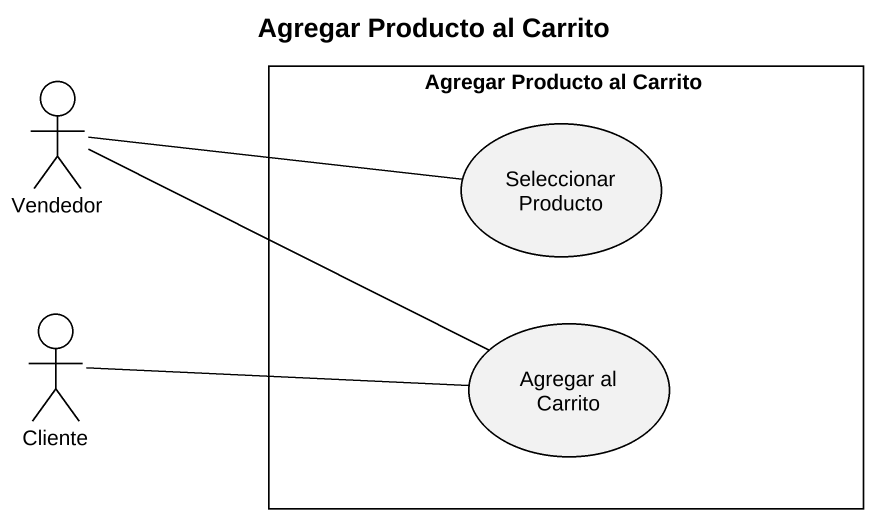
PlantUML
@startuml
title Agregar Producto al Carrito
actor Vendedor
rectangle "Agregar Producto al Carrito" as Agregar_Producto_al_Carrito {
  usecase "Seleccionar Producto" as Seleccionar_Producto
  usecase "Agregar al Carrito" as Agregar_al_Carrito
}
actor Cliente
Vendedor -right- Seleccionar_Producto
Vendedor -right- Agregar_al_Carrito
Cliente -right- Agregar_al_Carrito
@enduml
